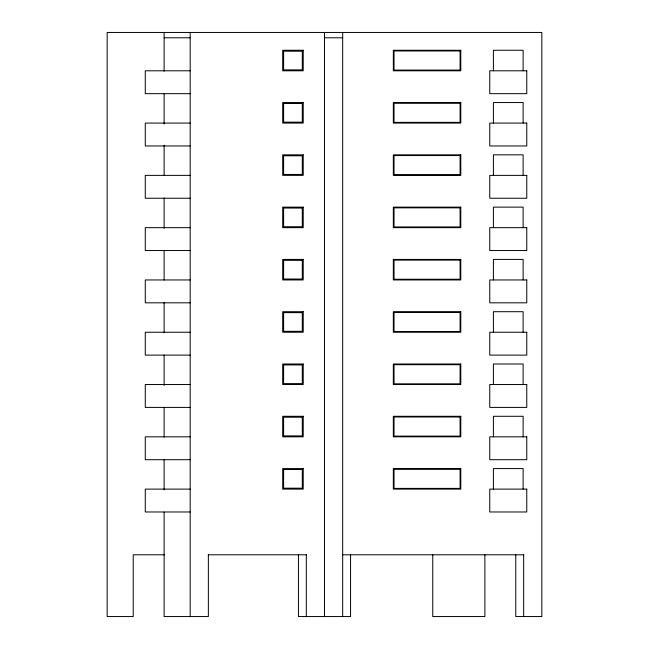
<?xml version="1.0" encoding="UTF-8"?>
<svg xmlns="http://www.w3.org/2000/svg" width="649" height="649" viewBox="0 0 649 649"><rect width="100%" height="100%" fill="white"/><g stroke="black" fill="none" stroke-linecap="round" stroke-linejoin="round"><path stroke-width="0.97" d="M164.116 37.788L190.181 37.788M324.5 37.788L342.68 37.788M190.181 70.798L145.271 70.798L145.271 93.667L190.181 93.667M190.181 123.083L145.271 123.083L145.271 145.96L190.181 145.96M190.181 175.376L145.271 175.376L145.271 198.245L190.181 198.245M190.181 227.661L145.271 227.661L145.271 250.538L190.181 250.538M190.181 279.954L145.271 279.954L145.271 302.823L190.181 302.823M190.181 332.239L145.271 332.239L145.271 355.117L190.181 355.117M190.181 384.533L145.271 384.533L145.271 407.402L190.181 407.402M190.181 436.826L145.271 436.826L145.271 459.695L190.181 459.695M190.181 489.111L145.271 489.111L145.271 511.98L190.181 511.98M164.643 554.798L133.223 554.798L133.223 616.55L107.166 616.55L107.166 32.45L541.834 32.45L541.834 616.55L515.777 616.55L515.777 554.798M208.232 554.798L306.458 554.798M342.542 554.798L523.792 554.798M523.654 554.798L523.654 616.55M523.126 70.798L523.126 50.257L493.402 50.257L493.402 70.798M523.126 123.083L523.126 102.55L493.402 102.55L493.402 123.083M523.126 175.376L523.126 154.835L493.402 154.835L493.402 175.376M523.126 227.661L523.126 207.128L493.402 207.128L493.402 227.661M523.126 279.954L523.126 259.413L493.402 259.413L493.402 279.954M523.126 332.239L523.126 311.707L493.402 311.707L493.402 332.239M523.126 384.533L523.126 364L493.402 364L493.402 384.533M523.126 436.826L523.126 416.285L493.402 416.285L493.402 436.826M523.126 489.111L523.126 468.578L493.402 468.578L493.402 489.111M484.884 554.717L484.884 616.55L432.761 616.55L432.761 554.798M350.565 554.798L350.565 616.55L298.435 616.55L298.435 554.717M342.68 32.45L342.68 616.55M324.5 32.45L324.5 616.55M306.32 554.798L306.32 616.55M208.361 554.798L208.361 616.55L164.116 616.55L164.116 512.15M190.181 32.45L190.181 616.55M164.116 32.45L164.116 71.236M164.116 93.537L164.116 123.943M164.116 145.23L164.116 175.636M164.116 197.937L164.116 228.343M164.116 250.644L164.116 280.035M164.116 302.337L164.116 332.742M164.116 355.044L164.116 385.449M164.116 407.75L164.116 437.142M164.116 459.443L164.116 489.849M303.229 50.257L282.688 50.257L282.688 70.798L303.229 70.798L303.229 50.257M460.798 50.257L393.326 50.257L393.326 70.798L460.798 70.798L460.798 50.257M460.084 50.971L394.04 50.971L394.04 70.084L460.084 70.084L460.084 50.971M302.296 51.19L283.621 51.19L283.621 69.865L302.296 69.865L302.296 51.19M526.769 70.798L489.76 70.798L489.76 93.667L526.769 93.667L526.769 70.798M303.229 102.55L282.688 102.55L282.688 123.083L303.229 123.083L303.229 102.55M460.798 102.55L393.326 102.55L393.326 123.083L460.798 123.083L460.798 102.55M460.084 103.264L394.04 103.264L394.04 122.369L460.084 122.369L460.084 103.264M302.296 103.475L283.621 103.475L283.621 122.158L302.296 122.158L302.296 103.475M526.769 123.083L489.76 123.083L489.76 145.96L526.769 145.96L526.769 123.083M303.229 154.835L282.688 154.835L282.688 175.376L303.229 175.376L303.229 154.835M460.798 154.835L393.326 154.835L393.326 175.376L460.798 175.376L460.798 154.835M460.084 155.549L394.04 155.549L394.04 174.662L460.084 174.662L460.084 155.549M302.296 155.768L283.621 155.768L283.621 174.443L302.296 174.443L302.296 155.768M526.769 175.376L489.76 175.376L489.76 198.245L526.769 198.245L526.769 175.376M303.229 207.128L282.688 207.128L282.688 227.661L303.229 227.661L303.229 207.128M460.798 207.128L393.326 207.128L393.326 227.661L460.798 227.661L460.798 207.128M460.084 207.842L394.04 207.842L394.04 226.947L460.084 226.947L460.084 207.842M302.296 208.053L283.621 208.053L283.621 226.736L302.296 226.736L302.296 208.053M526.769 227.661L489.76 227.661L489.76 250.538L526.769 250.538L526.769 227.661M303.229 259.413L282.688 259.413L282.688 279.954L303.229 279.954L303.229 259.413M460.798 259.413L393.326 259.413L393.326 279.954L460.798 279.954L460.798 259.413M460.084 260.127L394.04 260.127L394.04 279.24L460.084 279.24L460.084 260.127M302.296 260.346L283.621 260.346L283.621 279.021L302.296 279.021L302.296 260.346M526.769 279.954L489.76 279.954L489.76 302.823L526.769 302.823L526.769 279.954M303.229 311.707L282.688 311.707L282.688 332.239L303.229 332.239L303.229 311.707M460.798 311.707L393.326 311.707L393.326 332.239L460.798 332.239L460.798 311.707M460.084 312.42L394.04 312.42L394.04 331.534L460.084 331.534L460.084 312.42M302.296 312.64L283.621 312.64L283.621 331.315L302.296 331.315L302.296 312.64M526.769 332.239L489.76 332.239L489.76 355.117L526.769 355.117L526.769 332.239M303.229 364L282.688 364L282.688 384.533L303.229 384.533L303.229 364M460.798 364L393.326 364L393.326 384.533L460.798 384.533L460.798 364M460.084 364.706L394.04 364.706L394.04 383.819L460.084 383.819L460.084 364.706M302.296 364.925L283.621 364.925L283.621 383.608L302.296 383.608L302.296 364.925M526.769 384.533L489.76 384.533L489.76 407.402L526.769 407.402L526.769 384.533M303.229 416.285L282.688 416.285L282.688 436.826L303.229 436.826L303.229 416.285M460.798 416.285L393.326 416.285L393.326 436.826L460.798 436.826L460.798 416.285M460.084 416.999L394.04 416.999L394.04 436.112L460.084 436.112L460.084 416.999M302.296 417.218L283.621 417.218L283.621 435.893L302.296 435.893L302.296 417.218M526.769 436.826L489.76 436.826L489.76 459.695L526.769 459.695L526.769 436.826M303.229 468.578L282.688 468.578L282.688 489.111L303.229 489.111L303.229 468.578M460.798 468.578L393.326 468.578L393.326 489.111L460.798 489.111L460.798 468.578M460.084 469.292L394.04 469.292L394.04 488.397L460.084 488.397L460.084 469.292M302.296 469.503L283.621 469.503L283.621 488.186L302.296 488.186L302.296 469.503M526.769 489.111L489.76 489.111L489.76 511.98L526.769 511.98L526.769 489.111"/></g></svg>
